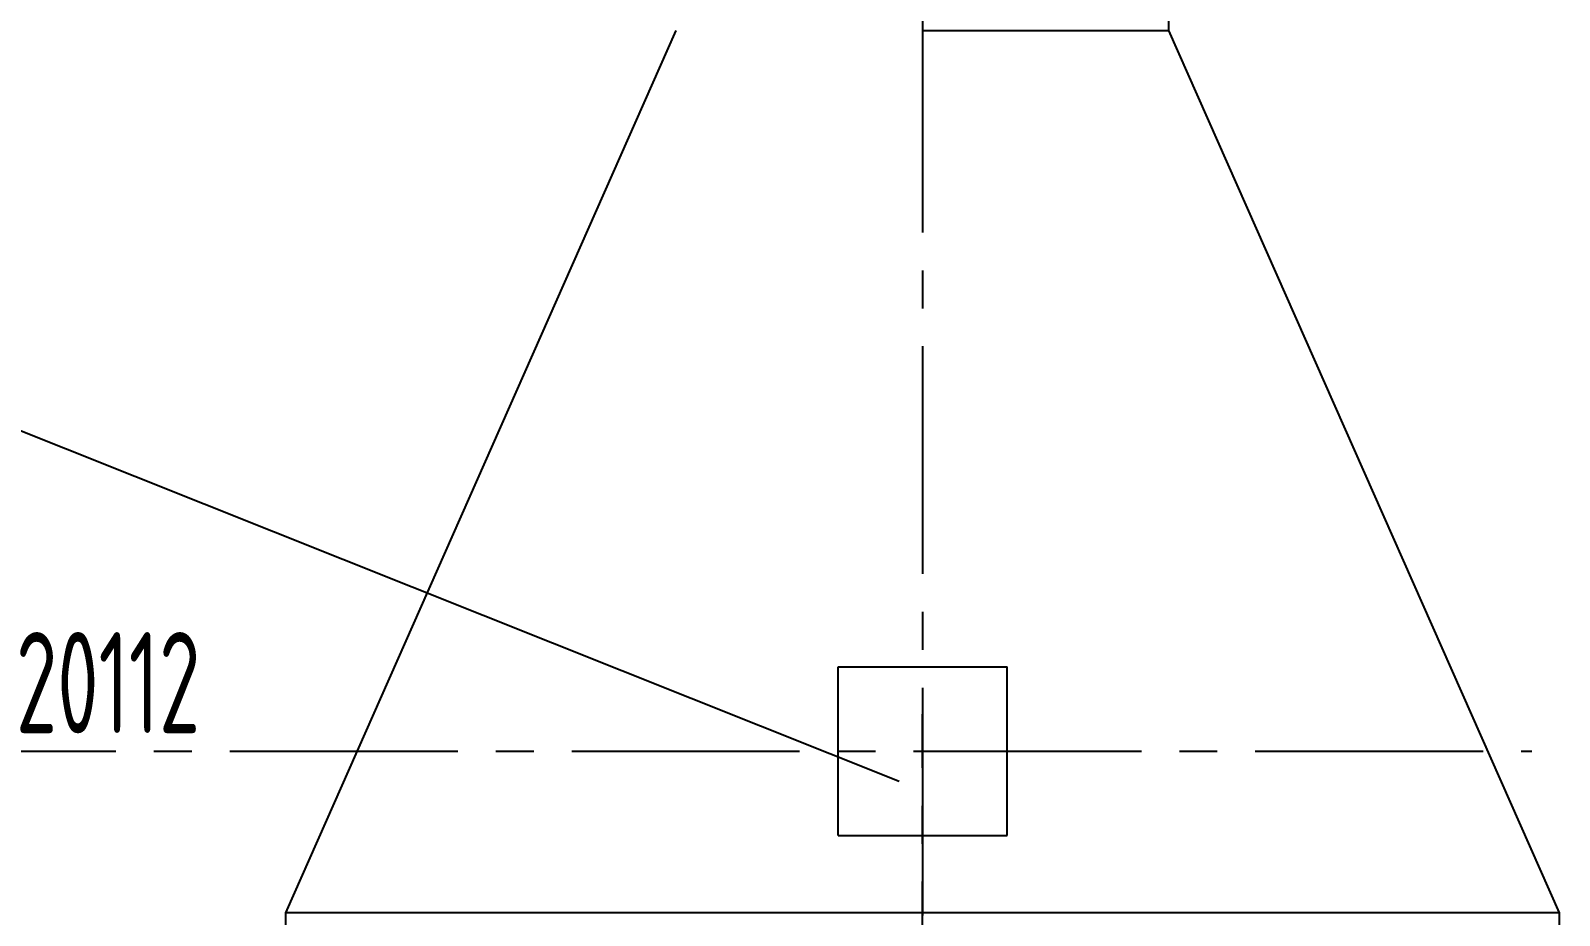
# Model space of a CAD drawing. Header units: millimetres. Extents: x 6566 to 7427, y 671 to 1285.
# Drawn here: x 6883.7 to 6959.2, y 1085.4 to 1129.1 of the extents above; entities that cross this region are included whole.
import ezdxf

# ---------------------------------------------------------------- set-up
doc = ezdxf.new("R2010")
doc.units = ezdxf.units.MM
doc.header["$LTSCALE"] = 15
doc.header["$MEASUREMENT"] = 0
doc.linetypes.add('CENTER2', pattern=[1.125, 0.75, -0.125, 0.125, -0.125])
for name, color, linetype in [('LAYER1', 7, 'Continuous'), ('LAYER2', 2, 'CENTER2'), ('LAYER3', 1, 'Continuous')]:
    doc.layers.add(name, color=color, linetype=linetype)
doc.styles.add('HZTXT', font='ascii.shx', dxfattribs={"width": 0.7, "height": 3.5, "bigfont": 'HZTXT.shx'})

msp = doc.modelspace()

# ---------------------------------------------------------------- linework, layer by layer
at = {"layer": 'LAYER1'}
msp.add_line((6863.52363, 1117.1931), (6926.56474, 1092.0252), dxfattribs=at)
at = {"layer": 'LAYER2'}
for p, q in [((6927.72953, 1248.51021), (6927.72953, 965.59301)), ((6927.72953, 1075.80959), (6927.72953, 1095.33255)), ((6876.65441, 1093.51192), (6957.80953, 1093.51192))]:
    msp.add_line(p, q, dxfattribs=at)
at = {"layer": 'LAYER3'}
for p, q in [((6939.88953, 1129.11192), (6939.88953, 1137.11192)), ((6896.28953, 1085.51192), (6915.56953, 1129.11192)), ((6927.72953, 1129.11192), (6939.88953, 1129.11192)), ((6959.16953, 1085.51192), (6939.88953, 1129.11192)), ((6923.56287, 1089.34526), (6923.56287, 1097.67858)), ((6923.56287, 1097.67858), (6931.89619, 1097.67858)), ((6931.89619, 1089.34526), (6931.89619, 1097.67858)), ((6923.56287, 1089.34526), (6931.89619, 1089.34526)), ((6959.16953, 1085.51192), (6896.28953, 1085.51192)), ((6896.28953, 1079.51192), (6896.28953, 1085.51192)), ((6959.16953, 1079.51192), (6959.16953, 1085.51192))]:
    msp.add_line(p, q, dxfattribs=at)

# ---------------------------------------------------------------- texts
at = {"color": 0, "linetype": 'ByBlock', "insert": (6887.51658, 1096.89092), "char_height": 5, "attachment_point": 5, "style": 'HZTXT'}
msp.add_mtext('20112', dxfattribs=at)

doc.saveas('drawing.dxf')
